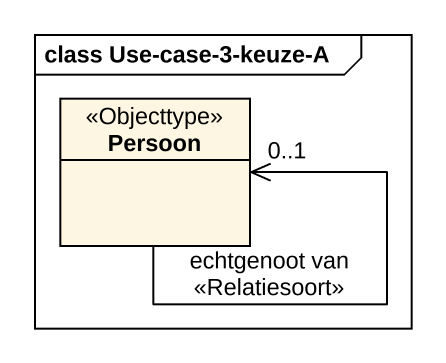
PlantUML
@startuml
mainframe class Use-case-3-keuze-A
hide circle
hide empty members
class Persoon <<Objecttype>>
Persoon --> "0..1" Persoon : echtgenoot van\n<<Relatiesoort>>
@enduml
